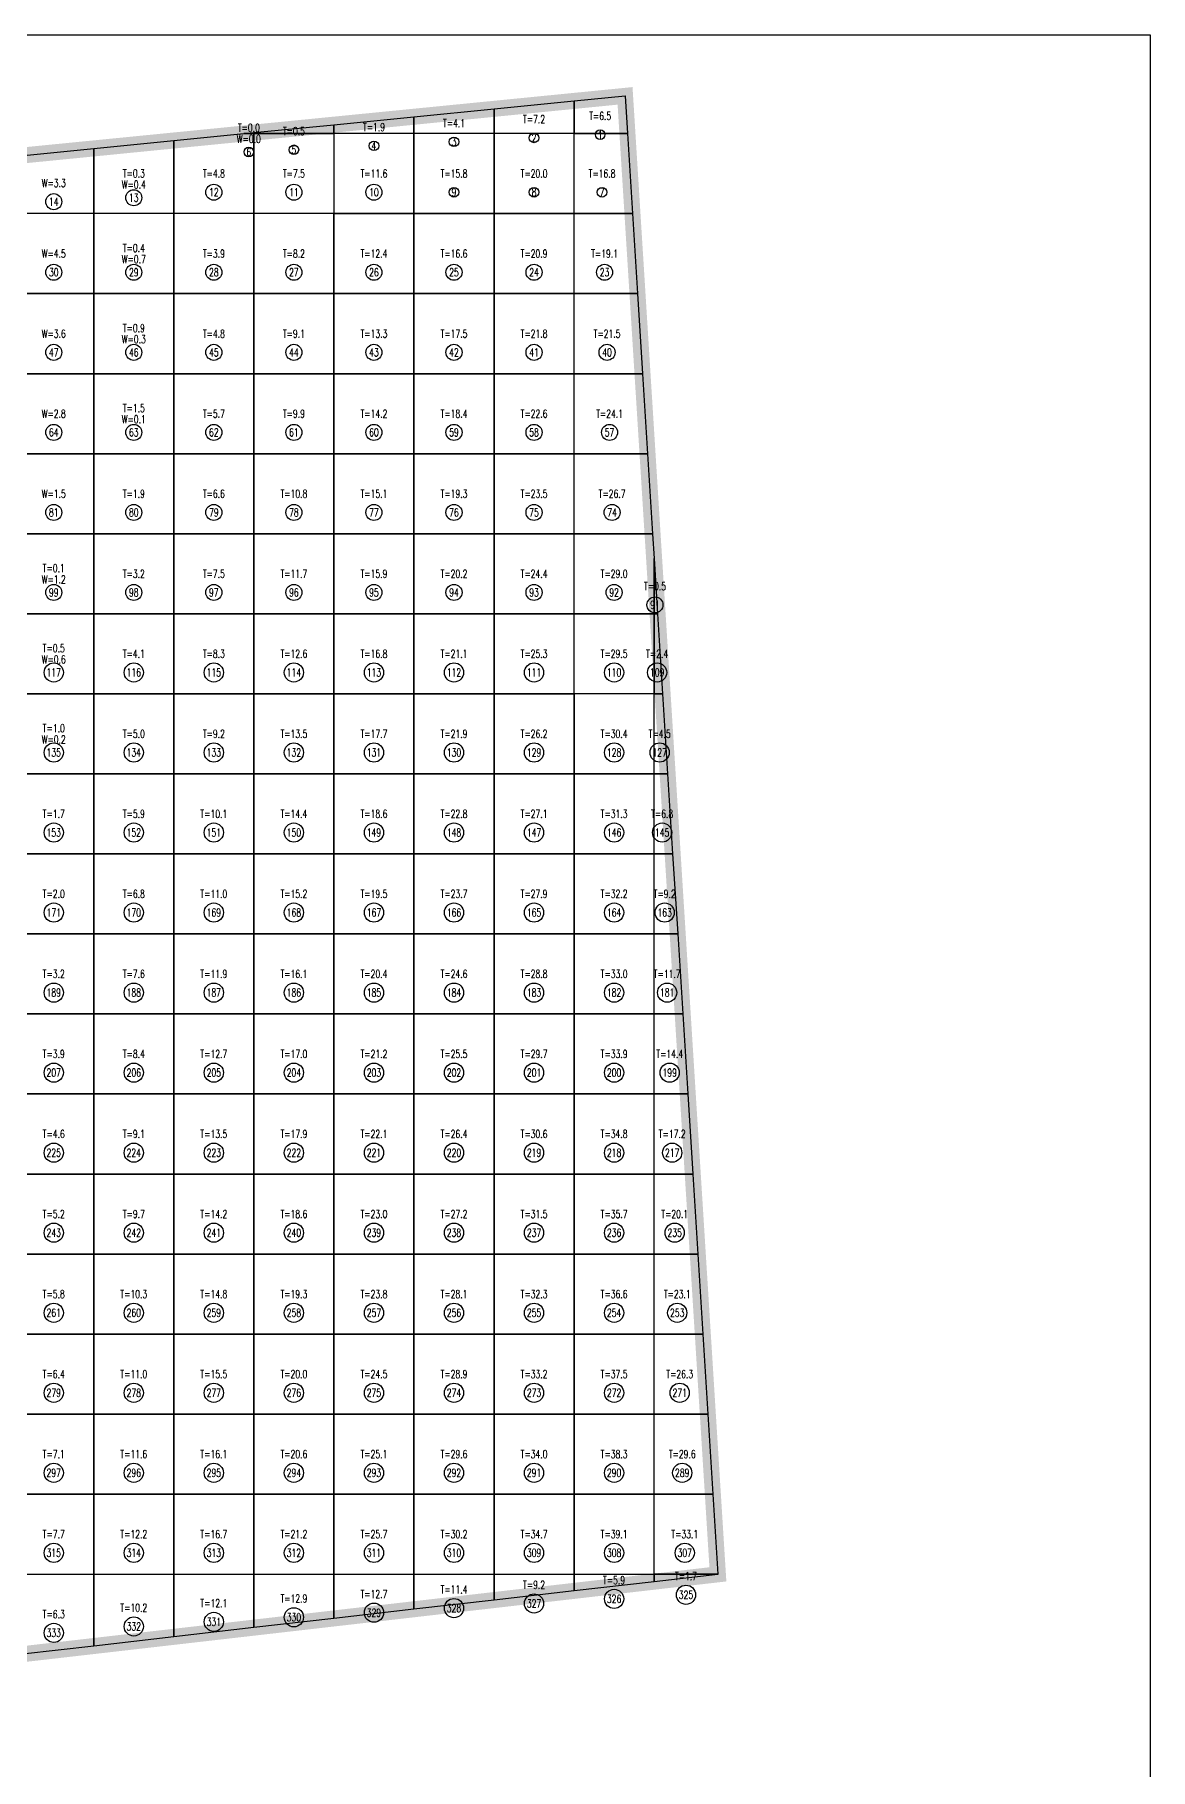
# Model space of a CAD drawing. Extents: x 4283 to 40403, y 1134 to 1764.
# Drawn here: x 14090.1 to 14153.5, y 1575.6 to 1674.1 of the extents above; entities that cross this region are included whole.
import ezdxf
from ezdxf.enums import TextEntityAlignment as Align

# ---------------------------------------------------------------- set-up
doc = ezdxf.new("R2010")
doc.units = 0
for name, color, linetype in [('tdz_15-2方格网', 2, 'Continuous'), ('tdz_15-2方格网计算', 7, 'Continuous'), ('tdz_土方计算图', 7, 'Continuous'), ('tdz_格田', 6, 'Continuous')]:
    doc.layers.add(name, color=color, linetype=linetype)
doc.styles.add('GLandNum', font='txt_____.ttf', dxfattribs={"width": 0.7, "height": 0.5})

msp = doc.modelspace()

# ---------------------------------------------------------------- linework, layer by layer
at = {"layer": 'tdz_15-2方格网', "linetype": 'Continuous'}
for points in [[(14116.195, 1669.882, 3083.451), (14116.195, 1668.476, 3083.447), (14111.65, 1668.476, 3083.471), (14111.65, 1669.432, 3083.47)], [(14120.741, 1670.331, 3083.433), (14120.741, 1668.476, 3083.42), (14116.195, 1668.476, 3083.447), (14116.195, 1669.882, 3083.451)], [(14123.771, 1668.476, 3083.403), (14120.741, 1668.476, 3083.42), (14120.741, 1670.331, 3083.433), (14123.636, 1670.618, 3083.42)], [(14107.104, 1668.982, 3083.488), (14107.104, 1668.476, 3083.489), (14102.559, 1668.476, 3083.507), (14102.559, 1668.533, 3083.507)], [(14111.65, 1669.432, 3083.47), (14111.65, 1668.476, 3083.471), (14107.104, 1668.476, 3083.489), (14107.104, 1668.982, 3083.488)], [(14098.013, 1668.083, 3083.526), (14098.013, 1663.931, 3083.517), (14093.468, 1663.931, 3083.545), (14093.468, 1667.633, 3083.545)], [(14101.988, 1668.476, 3083.51), (14102.559, 1668.476, 3083.507), (14102.559, 1663.931, 3083.491), (14098.013, 1663.931, 3083.517), (14098.013, 1668.083, 3083.526)], [(14102.559, 1668.533, 3083.507), (14102.559, 1668.476, 3083.507), (14101.988, 1668.476, 3083.51)], [(14102.559, 1663.931, 3083.491), (14102.559, 1668.476, 3083.507), (14107.104, 1668.476, 3083.489), (14107.104, 1663.931, 3083.464)], [(14107.104, 1668.476, 3083.489), (14107.104, 1663.931, 3083.464), (14111.65, 1663.931, 3083.437), (14111.65, 1668.476, 3083.471)], [(14111.65, 1668.476, 3083.471), (14111.65, 1663.931, 3083.437), (14116.195, 1663.931, 3083.41), (14116.195, 1668.476, 3083.447)], [(14116.195, 1668.476, 3083.447), (14116.195, 1663.931, 3083.41), (14120.741, 1663.931, 3083.384), (14120.741, 1668.476, 3083.42)], [(14120.741, 1668.476, 3083.42), (14123.771, 1668.476, 3083.403), (14124.056, 1663.931, 3083.365), (14120.741, 1663.931, 3083.384)], [(14093.468, 1667.633, 3083.545), (14093.468, 1663.931, 3083.545), (14088.922, 1663.931, 3083.566), (14088.922, 1667.183, 3083.564)], [(14088.922, 1663.931, 3083.566), (14088.922, 1659.385, 3083.535), (14093.468, 1659.385, 3083.507), (14093.468, 1663.931, 3083.545)], [(14093.468, 1663.931, 3083.545), (14093.468, 1659.385, 3083.507), (14098.013, 1659.385, 3083.481), (14098.013, 1663.931, 3083.517)], [(14098.013, 1663.931, 3083.517), (14098.013, 1659.385, 3083.481), (14102.559, 1659.385, 3083.454), (14102.559, 1663.931, 3083.491)], [(14102.559, 1663.931, 3083.491), (14102.559, 1659.385, 3083.454), (14107.104, 1659.385, 3083.427), (14107.104, 1663.931, 3083.464)], [(14107.104, 1663.931, 3083.464), (14107.104, 1659.385, 3083.427), (14111.65, 1659.385, 3083.4), (14111.65, 1663.931, 3083.437)], [(14111.65, 1663.931, 3083.437), (14111.65, 1659.385, 3083.4), (14116.195, 1659.385, 3083.374), (14116.195, 1663.931, 3083.41)], [(14116.195, 1663.931, 3083.41), (14116.195, 1659.385, 3083.374), (14120.741, 1659.385, 3083.347), (14120.741, 1663.931, 3083.384)], [(14120.741, 1663.931, 3083.384), (14124.056, 1663.931, 3083.365), (14124.341, 1659.385, 3083.327), (14120.741, 1659.385, 3083.347)], [(14088.922, 1659.385, 3083.535), (14088.922, 1654.84, 3083.498), (14093.468, 1654.84, 3083.471), (14093.468, 1659.385, 3083.507)], [(14093.468, 1659.385, 3083.507), (14093.468, 1654.84, 3083.471), (14098.013, 1654.84, 3083.445), (14098.013, 1659.385, 3083.481)], [(14098.013, 1659.385, 3083.481), (14098.013, 1654.84, 3083.445), (14102.559, 1654.84, 3083.417), (14102.559, 1659.385, 3083.454)], [(14102.559, 1659.385, 3083.454), (14102.559, 1654.84, 3083.417), (14107.104, 1654.84, 3083.391), (14107.104, 1659.385, 3083.427)], [(14107.104, 1659.385, 3083.427), (14107.104, 1654.84, 3083.391), (14111.65, 1654.84, 3083.364), (14111.65, 1659.385, 3083.4)], [(14111.65, 1659.385, 3083.4), (14111.65, 1654.84, 3083.364), (14116.195, 1654.84, 3083.337), (14116.195, 1659.385, 3083.374)], [(14116.195, 1659.385, 3083.374), (14116.195, 1654.84, 3083.337), (14120.741, 1654.84, 3083.31), (14120.741, 1659.385, 3083.347)], [(14120.741, 1659.385, 3083.347), (14124.341, 1659.385, 3083.327), (14124.627, 1654.84, 3083.29), (14120.741, 1654.84, 3083.31)], [(14088.922, 1654.84, 3083.498), (14088.922, 1650.294, 3083.461), (14093.468, 1650.294, 3083.435), (14093.468, 1654.84, 3083.471)], [(14093.468, 1654.84, 3083.471), (14093.468, 1650.294, 3083.435), (14098.013, 1650.294, 3083.407), (14098.013, 1654.84, 3083.445)], [(14098.013, 1654.84, 3083.445), (14098.013, 1650.294, 3083.407), (14102.559, 1650.294, 3083.381), (14102.559, 1654.84, 3083.417)], [(14102.559, 1654.84, 3083.417), (14102.559, 1650.294, 3083.381), (14107.104, 1650.294, 3083.354), (14107.104, 1654.84, 3083.391)], [(14107.104, 1654.84, 3083.391), (14107.104, 1650.294, 3083.354), (14111.65, 1650.294, 3083.327), (14111.65, 1654.84, 3083.364)], [(14111.65, 1654.84, 3083.364), (14111.65, 1650.294, 3083.327), (14116.195, 1650.294, 3083.3), (14116.195, 1654.84, 3083.337)], [(14116.195, 1654.84, 3083.337), (14116.195, 1650.294, 3083.3), (14120.741, 1650.294, 3083.274), (14120.741, 1654.84, 3083.31)], [(14120.741, 1654.84, 3083.31), (14124.627, 1654.84, 3083.29), (14124.912, 1650.294, 3083.253), (14120.741, 1650.294, 3083.274)], [(14088.922, 1650.294, 3083.461), (14088.922, 1645.749, 3083.425), (14093.468, 1645.749, 3083.397), (14093.468, 1650.294, 3083.435)], [(14093.468, 1650.294, 3083.435), (14093.468, 1645.749, 3083.397), (14098.013, 1645.749, 3083.371), (14098.013, 1650.294, 3083.407)], [(14098.013, 1650.294, 3083.407), (14098.013, 1645.749, 3083.371), (14102.559, 1645.749, 3083.344), (14102.559, 1650.294, 3083.381)], [(14102.559, 1650.294, 3083.381), (14102.559, 1645.749, 3083.344), (14107.104, 1645.749, 3083.317), (14107.104, 1650.294, 3083.354)], [(14107.104, 1650.294, 3083.354), (14107.104, 1645.749, 3083.317), (14111.65, 1645.749, 3083.29), (14111.65, 1650.294, 3083.327)], [(14111.65, 1650.294, 3083.327), (14111.65, 1645.749, 3083.29), (14116.195, 1645.749, 3083.264), (14116.195, 1650.294, 3083.3)], [(14116.195, 1650.294, 3083.3), (14116.195, 1645.749, 3083.264), (14120.741, 1645.749, 3083.236), (14120.741, 1650.294, 3083.274)], [(14120.741, 1650.294, 3083.274), (14124.912, 1650.294, 3083.253), (14125.197, 1645.749, 3083.215), (14120.741, 1645.749, 3083.236)], [(14088.922, 1645.749, 3083.425), (14088.922, 1641.203, 3083.387), (14093.468, 1641.203, 3083.361), (14093.468, 1645.749, 3083.397)], [(14093.468, 1645.749, 3083.397), (14093.468, 1641.203, 3083.361), (14098.013, 1641.203, 3083.335), (14098.013, 1645.749, 3083.371)], [(14098.013, 1645.749, 3083.371), (14098.013, 1641.203, 3083.335), (14102.559, 1641.203, 3083.307), (14102.559, 1645.749, 3083.344)], [(14102.559, 1645.749, 3083.344), (14102.559, 1641.203, 3083.307), (14107.104, 1641.203, 3083.281), (14107.104, 1645.749, 3083.317)], [(14107.104, 1645.749, 3083.317), (14107.104, 1641.203, 3083.281), (14111.65, 1641.203, 3083.254), (14111.65, 1645.749, 3083.29)], [(14111.65, 1645.749, 3083.29), (14111.65, 1641.203, 3083.254), (14116.195, 1641.203, 3083.227), (14116.195, 1645.749, 3083.264)], [(14116.195, 1645.749, 3083.264), (14116.195, 1641.203, 3083.227), (14120.741, 1641.203, 3083.2), (14120.741, 1645.749, 3083.236)], [(14125.286, 1644.335, 3083.204), (14125.286, 1641.203, 3083.177), (14120.741, 1641.203, 3083.2), (14120.741, 1645.749, 3083.236), (14125.197, 1645.749, 3083.215)], [(14125.483, 1641.203, 3083.177), (14125.286, 1641.203, 3083.177), (14125.286, 1644.335, 3083.204)], [(14088.922, 1641.203, 3083.387), (14088.922, 1636.658, 3083.351), (14093.468, 1636.658, 3083.325), (14093.468, 1641.203, 3083.361)], [(14093.468, 1641.203, 3083.361), (14093.468, 1636.658, 3083.325), (14098.013, 1636.658, 3083.297), (14098.013, 1641.203, 3083.335)], [(14098.013, 1641.203, 3083.335), (14098.013, 1636.658, 3083.297), (14102.559, 1636.658, 3083.271), (14102.559, 1641.203, 3083.307)], [(14102.559, 1641.203, 3083.307), (14102.559, 1636.658, 3083.271), (14107.104, 1636.658, 3083.244), (14107.104, 1641.203, 3083.281)], [(14107.104, 1641.203, 3083.281), (14107.104, 1636.658, 3083.244), (14111.65, 1636.658, 3083.217), (14111.65, 1641.203, 3083.254)], [(14111.65, 1641.203, 3083.254), (14111.65, 1636.658, 3083.217), (14116.195, 1636.658, 3083.19), (14116.195, 1641.203, 3083.227)], [(14116.195, 1641.203, 3083.227), (14116.195, 1636.658, 3083.19), (14120.741, 1636.658, 3083.164), (14120.741, 1641.203, 3083.2)], [(14120.741, 1636.658, 3083.164), (14120.741, 1641.203, 3083.2), (14125.286, 1641.203, 3083.177), (14125.286, 1636.658, 3083.14)], [(14125.286, 1641.203, 3083.177), (14125.483, 1641.203, 3083.177), (14125.768, 1636.658, 3083.14), (14125.286, 1636.658, 3083.14)], [(14088.922, 1636.658, 3083.351), (14088.922, 1632.112, 3083.315), (14093.468, 1632.112, 3083.287), (14093.468, 1636.658, 3083.325)], [(14093.468, 1636.658, 3083.325), (14093.468, 1632.112, 3083.287), (14098.013, 1632.112, 3083.261), (14098.013, 1636.658, 3083.297)], [(14098.013, 1636.658, 3083.297), (14098.013, 1632.112, 3083.261), (14102.559, 1632.112, 3083.234), (14102.559, 1636.658, 3083.271)], [(14102.559, 1636.658, 3083.271), (14102.559, 1632.112, 3083.234), (14107.104, 1632.112, 3083.207), (14107.104, 1636.658, 3083.244)], [(14107.104, 1636.658, 3083.244), (14107.104, 1632.112, 3083.207), (14111.65, 1632.112, 3083.18), (14111.65, 1636.658, 3083.217)], [(14111.65, 1636.658, 3083.217), (14111.65, 1632.112, 3083.18), (14116.195, 1632.112, 3083.154), (14116.195, 1636.658, 3083.19)], [(14116.195, 1636.658, 3083.19), (14116.195, 1632.112, 3083.154), (14120.741, 1632.112, 3083.126), (14120.741, 1636.658, 3083.164)], [(14120.741, 1636.658, 3083.164), (14120.741, 1632.112, 3083.126), (14125.286, 1632.112, 3083.103), (14125.286, 1636.658, 3083.14)], [(14125.286, 1636.658, 3083.14), (14125.768, 1636.658, 3083.14), (14126.053, 1632.112, 3083.103), (14125.286, 1632.112, 3083.103)], [(14088.922, 1632.112, 3083.315), (14088.922, 1627.567, 3083.279), (14093.468, 1627.567, 3083.251), (14093.468, 1632.112, 3083.287)], [(14093.468, 1632.112, 3083.287), (14093.468, 1627.567, 3083.251), (14098.013, 1627.567, 3083.224), (14098.013, 1632.112, 3083.261)], [(14098.013, 1632.112, 3083.261), (14098.013, 1627.567, 3083.224), (14102.559, 1627.567, 3083.197), (14102.559, 1632.112, 3083.234)], [(14102.559, 1632.112, 3083.234), (14102.559, 1627.567, 3083.197), (14107.104, 1627.567, 3083.17), (14107.104, 1632.112, 3083.207)], [(14107.104, 1632.112, 3083.207), (14107.104, 1627.567, 3083.17), (14111.65, 1627.567, 3083.144), (14111.65, 1632.112, 3083.18)], [(14111.65, 1632.112, 3083.18), (14111.65, 1627.567, 3083.144), (14116.195, 1627.567, 3083.117), (14116.195, 1632.112, 3083.154)], [(14116.195, 1632.112, 3083.154), (14116.195, 1627.567, 3083.117), (14120.741, 1627.567, 3083.09), (14120.741, 1632.112, 3083.126)], [(14120.741, 1632.112, 3083.126), (14120.741, 1627.567, 3083.09), (14125.286, 1627.567, 3083.065), (14125.286, 1632.112, 3083.103)], [(14125.286, 1632.112, 3083.103), (14126.053, 1632.112, 3083.103), (14126.338, 1627.567, 3083.065), (14125.286, 1627.567, 3083.065)], [(14088.922, 1627.567, 3083.279), (14088.922, 1623.022, 3083.247), (14093.468, 1623.022, 3083.215), (14093.468, 1627.567, 3083.251)], [(14093.468, 1627.567, 3083.251), (14093.468, 1623.022, 3083.215), (14098.013, 1623.022, 3083.187), (14098.013, 1627.567, 3083.224)], [(14098.013, 1627.567, 3083.224), (14098.013, 1623.022, 3083.187), (14102.559, 1623.022, 3083.161), (14102.559, 1627.567, 3083.197)], [(14102.559, 1627.567, 3083.197), (14102.559, 1623.022, 3083.161), (14107.104, 1623.022, 3083.134), (14107.104, 1627.567, 3083.17)], [(14107.104, 1627.567, 3083.17), (14107.104, 1623.022, 3083.134), (14111.65, 1623.022, 3083.107), (14111.65, 1627.567, 3083.144)], [(14111.65, 1627.567, 3083.144), (14111.65, 1623.022, 3083.107), (14116.195, 1623.022, 3083.08), (14116.195, 1627.567, 3083.117)], [(14116.195, 1627.567, 3083.117), (14116.195, 1623.022, 3083.08), (14120.741, 1623.022, 3083.054), (14120.741, 1627.567, 3083.09)], [(14120.741, 1627.567, 3083.09), (14120.741, 1623.022, 3083.054), (14125.286, 1623.022, 3083.028), (14125.286, 1627.567, 3083.065)], [(14125.286, 1627.567, 3083.065), (14126.338, 1627.567, 3083.065), (14126.624, 1623.022, 3083.027), (14125.286, 1623.022, 3083.028)], [(14088.922, 1623.022, 3083.247), (14088.922, 1618.476, 3083.217), (14093.468, 1618.476, 3083.184), (14093.468, 1623.022, 3083.215)], [(14093.468, 1623.022, 3083.215), (14093.468, 1618.476, 3083.184), (14098.013, 1618.476, 3083.151), (14098.013, 1623.022, 3083.187)], [(14098.013, 1623.022, 3083.187), (14098.013, 1618.476, 3083.151), (14102.559, 1618.476, 3083.124), (14102.559, 1623.022, 3083.161)], [(14102.559, 1623.022, 3083.161), (14102.559, 1618.476, 3083.124), (14107.104, 1618.476, 3083.097), (14107.104, 1623.022, 3083.134)], [(14107.104, 1623.022, 3083.134), (14107.104, 1618.476, 3083.097), (14111.65, 1618.476, 3083.07), (14111.65, 1623.022, 3083.107)], [(14111.65, 1623.022, 3083.107), (14111.65, 1618.476, 3083.07), (14116.195, 1618.476, 3083.044), (14116.195, 1623.022, 3083.08)], [(14116.195, 1623.022, 3083.08), (14116.195, 1618.476, 3083.044), (14120.741, 1618.476, 3083.016), (14120.741, 1623.022, 3083.054)], [(14120.741, 1623.022, 3083.054), (14120.741, 1618.476, 3083.016), (14125.286, 1618.476, 3082.991), (14125.286, 1623.022, 3083.028)], [(14125.286, 1623.022, 3083.028), (14126.624, 1623.022, 3083.027), (14126.909, 1618.476, 3082.99), (14125.286, 1618.476, 3082.991)], [(14088.922, 1618.476, 3083.217), (14088.922, 1613.931, 3083.189), (14093.468, 1613.931, 3083.154), (14093.468, 1618.476, 3083.184)], [(14093.468, 1618.476, 3083.184), (14093.468, 1613.931, 3083.154), (14098.013, 1613.931, 3083.119), (14098.013, 1618.476, 3083.151)], [(14098.013, 1618.476, 3083.151), (14098.013, 1613.931, 3083.119), (14102.559, 1613.931, 3083.087), (14102.559, 1618.476, 3083.124)], [(14102.559, 1618.476, 3083.124), (14102.559, 1613.931, 3083.087), (14107.104, 1613.931, 3083.06), (14107.104, 1618.476, 3083.097)], [(14107.104, 1618.476, 3083.097), (14107.104, 1613.931, 3083.06), (14111.65, 1613.931, 3083.034), (14111.65, 1618.476, 3083.07)], [(14111.65, 1618.476, 3083.07), (14111.65, 1613.931, 3083.034), (14116.195, 1613.931, 3083.006), (14116.195, 1618.476, 3083.044)], [(14116.195, 1618.476, 3083.044), (14116.195, 1613.931, 3083.006), (14120.741, 1613.931, 3082.98), (14120.741, 1618.476, 3083.016)], [(14120.741, 1618.476, 3083.016), (14120.741, 1613.931, 3082.98), (14125.286, 1613.931, 3082.954), (14125.286, 1618.476, 3082.991)], [(14125.286, 1618.476, 3082.991), (14126.909, 1618.476, 3082.99), (14127.194, 1613.931, 3082.953), (14125.286, 1613.931, 3082.954)], [(14088.922, 1613.931, 3083.189), (14088.922, 1609.385, 3083.162), (14093.468, 1609.385, 3083.125), (14093.468, 1613.931, 3083.154)], [(14093.468, 1613.931, 3083.154), (14093.468, 1609.385, 3083.125), (14098.013, 1609.385, 3083.09), (14098.013, 1613.931, 3083.119)], [(14098.013, 1613.931, 3083.119), (14098.013, 1609.385, 3083.09), (14102.559, 1609.385, 3083.055), (14102.559, 1613.931, 3083.087)], [(14102.559, 1613.931, 3083.087), (14102.559, 1609.385, 3083.055), (14107.104, 1609.385, 3083.024), (14107.104, 1613.931, 3083.06)], [(14107.104, 1613.931, 3083.06), (14107.104, 1609.385, 3083.024), (14111.65, 1609.385, 3082.997), (14111.65, 1613.931, 3083.034)], [(14111.65, 1613.931, 3083.034), (14111.65, 1609.385, 3082.997), (14116.195, 1609.385, 3082.97), (14116.195, 1613.931, 3083.006)], [(14116.195, 1613.931, 3083.006), (14116.195, 1609.385, 3082.97), (14120.741, 1609.385, 3082.944), (14120.741, 1613.931, 3082.98)], [(14120.741, 1613.931, 3082.98), (14120.741, 1609.385, 3082.944), (14125.286, 1609.385, 3082.916), (14125.286, 1613.931, 3082.954)], [(14125.286, 1613.931, 3082.954), (14127.194, 1613.931, 3082.953), (14127.48, 1609.385, 3082.915), (14125.286, 1609.385, 3082.916)], [(14088.922, 1609.385, 3083.162), (14088.922, 1604.84, 3083.135), (14093.468, 1604.84, 3083.098), (14093.468, 1609.385, 3083.125)], [(14093.468, 1609.385, 3083.125), (14093.468, 1604.84, 3083.098), (14098.013, 1604.84, 3083.062), (14098.013, 1609.385, 3083.09)], [(14098.013, 1609.385, 3083.09), (14098.013, 1604.84, 3083.062), (14102.559, 1604.84, 3083.025), (14102.559, 1609.385, 3083.055)], [(14102.559, 1609.385, 3083.055), (14102.559, 1604.84, 3083.025), (14107.104, 1604.84, 3082.991), (14107.104, 1609.385, 3083.024)], [(14107.104, 1609.385, 3083.024), (14107.104, 1604.84, 3082.991), (14111.65, 1604.84, 3082.96), (14111.65, 1609.385, 3082.997)], [(14111.65, 1609.385, 3082.997), (14111.65, 1604.84, 3082.96), (14116.195, 1604.84, 3082.934), (14116.195, 1609.385, 3082.97)], [(14116.195, 1609.385, 3082.97), (14116.195, 1604.84, 3082.934), (14120.741, 1604.84, 3082.906), (14120.741, 1609.385, 3082.944)], [(14120.741, 1609.385, 3082.944), (14120.741, 1604.84, 3082.906), (14125.286, 1604.84, 3082.88), (14125.286, 1609.385, 3082.916)], [(14125.286, 1609.385, 3082.916), (14127.48, 1609.385, 3082.915), (14127.765, 1604.84, 3082.877), (14125.286, 1604.84, 3082.88)], [(14088.922, 1604.84, 3083.135), (14088.922, 1600.294, 3083.108), (14093.468, 1600.294, 3083.071), (14093.468, 1604.84, 3083.098)], [(14093.468, 1604.84, 3083.098), (14093.468, 1600.294, 3083.071), (14098.013, 1600.294, 3083.035), (14098.013, 1604.84, 3083.062)], [(14098.013, 1604.84, 3083.062), (14098.013, 1600.294, 3083.035), (14102.559, 1600.294, 3082.998), (14102.559, 1604.84, 3083.025)], [(14102.559, 1604.84, 3083.025), (14102.559, 1600.294, 3082.998), (14107.104, 1600.294, 3082.962), (14107.104, 1604.84, 3082.991)], [(14107.104, 1604.84, 3082.991), (14107.104, 1600.294, 3082.962), (14111.65, 1600.294, 3082.926), (14111.65, 1604.84, 3082.96)], [(14111.65, 1604.84, 3082.96), (14111.65, 1600.294, 3082.926), (14116.195, 1600.294, 3082.896), (14116.195, 1604.84, 3082.934)], [(14116.195, 1604.84, 3082.934), (14116.195, 1600.294, 3082.896), (14120.741, 1600.294, 3082.87), (14120.741, 1604.84, 3082.906)], [(14120.741, 1604.84, 3082.906), (14120.741, 1600.294, 3082.87), (14125.286, 1600.294, 3082.843), (14125.286, 1604.84, 3082.88)], [(14125.286, 1604.84, 3082.88), (14127.765, 1604.84, 3082.877), (14128.05, 1600.294, 3082.84), (14125.286, 1600.294, 3082.843)], [(14088.922, 1600.294, 3083.108), (14088.922, 1595.749, 3083.081), (14093.468, 1595.749, 3083.045), (14093.468, 1600.294, 3083.071)], [(14093.468, 1600.294, 3083.071), (14093.468, 1595.749, 3083.045), (14098.013, 1595.749, 3083.007), (14098.013, 1600.294, 3083.035)], [(14098.013, 1600.294, 3083.035), (14098.013, 1595.749, 3083.007), (14102.559, 1595.749, 3082.971), (14102.559, 1600.294, 3082.998)], [(14102.559, 1600.294, 3082.998), (14102.559, 1595.749, 3082.971), (14107.104, 1595.749, 3082.935), (14107.104, 1600.294, 3082.962)], [(14107.104, 1600.294, 3082.962), (14107.104, 1595.749, 3082.935), (14111.65, 1595.749, 3082.898), (14111.65, 1600.294, 3082.926)], [(14111.65, 1600.294, 3082.926), (14111.65, 1595.749, 3082.898), (14116.195, 1595.749, 3082.863), (14116.195, 1600.294, 3082.896)], [(14116.195, 1600.294, 3082.896), (14116.195, 1595.749, 3082.863), (14120.741, 1595.749, 3082.834), (14120.741, 1600.294, 3082.87)], [(14120.741, 1600.294, 3082.87), (14120.741, 1595.749, 3082.834), (14125.286, 1595.749, 3082.806), (14125.286, 1600.294, 3082.843)], [(14125.286, 1600.294, 3082.843), (14128.05, 1600.294, 3082.84), (14128.336, 1595.749, 3082.803), (14125.286, 1595.749, 3082.806)], [(14088.922, 1595.749, 3083.081), (14088.922, 1591.203, 3083.054), (14093.468, 1591.203, 3083.017), (14093.468, 1595.749, 3083.045)], [(14093.468, 1595.749, 3083.045), (14093.468, 1591.203, 3083.017), (14098.013, 1591.203, 3082.981), (14098.013, 1595.749, 3083.007)], [(14098.013, 1595.749, 3083.007), (14098.013, 1591.203, 3082.981), (14102.559, 1591.203, 3082.944), (14102.559, 1595.749, 3082.971)], [(14102.559, 1595.749, 3082.971), (14102.559, 1591.203, 3082.944), (14107.104, 1591.203, 3082.907), (14107.104, 1595.749, 3082.935)], [(14107.104, 1595.749, 3082.935), (14107.104, 1591.203, 3082.907), (14111.65, 1591.203, 3082.871), (14111.65, 1595.749, 3082.898)], [(14111.65, 1595.749, 3082.898), (14111.65, 1591.203, 3082.871), (14116.195, 1591.203, 3082.835), (14116.195, 1595.749, 3082.863)], [(14116.195, 1595.749, 3082.863), (14116.195, 1591.203, 3082.835), (14120.741, 1591.203, 3082.798), (14120.741, 1595.749, 3082.834)], [(14120.741, 1595.749, 3082.834), (14120.741, 1591.203, 3082.798), (14125.286, 1591.203, 3082.77), (14125.286, 1595.749, 3082.806)], [(14125.286, 1595.749, 3082.806), (14128.336, 1595.749, 3082.803), (14128.621, 1591.203, 3082.765), (14125.286, 1591.203, 3082.77)], [(14088.922, 1591.203, 3083.054), (14088.922, 1586.658, 3083.026), (14093.468, 1586.658, 3082.99), (14093.468, 1591.203, 3083.017)], [(14093.468, 1591.203, 3083.017), (14093.468, 1586.658, 3082.99), (14098.013, 1586.658, 3082.954), (14098.013, 1591.203, 3082.981)], [(14098.013, 1591.203, 3082.981), (14098.013, 1586.658, 3082.954), (14102.559, 1586.658, 3082.917), (14102.559, 1591.203, 3082.944)], [(14102.559, 1591.203, 3082.944), (14102.559, 1586.658, 3082.917), (14107.104, 1586.658, 3082.88), (14107.104, 1591.203, 3082.907)], [(14107.104, 1591.203, 3082.907), (14107.104, 1586.658, 3082.88), (14111.65, 1586.658, 3082.844), (14111.65, 1591.203, 3082.871)], [(14111.65, 1591.203, 3082.871), (14111.65, 1586.658, 3082.844), (14116.195, 1586.658, 3082.807), (14116.195, 1591.203, 3082.835)], [(14116.195, 1591.203, 3082.835), (14116.195, 1586.658, 3082.807), (14120.741, 1586.658, 3082.771), (14120.741, 1591.203, 3082.798)], [(14120.741, 1591.203, 3082.798), (14120.741, 1586.658, 3082.771), (14125.286, 1586.658, 3082.735), (14125.286, 1591.203, 3082.77)], [(14125.286, 1591.203, 3082.77), (14128.621, 1591.203, 3082.765), (14128.906, 1586.658, 3082.727), (14125.286, 1586.658, 3082.735)], [(14089.42, 1582.112, 3082.995), (14088.922, 1582.112, 3082.999), (14088.922, 1586.658, 3083.026), (14093.468, 1586.658, 3082.99), (14093.468, 1582.577, 3082.966)], [(14093.468, 1582.577, 3082.966), (14093.468, 1586.658, 3082.99), (14098.013, 1586.658, 3082.954), (14098.013, 1583.1, 3082.933)], [(14098.013, 1583.1, 3082.933), (14098.013, 1586.658, 3082.954), (14102.559, 1586.658, 3082.917), (14102.559, 1583.622, 3082.9)], [(14102.559, 1583.622, 3082.9), (14102.559, 1586.658, 3082.917), (14107.104, 1586.658, 3082.88), (14107.104, 1584.144, 3082.866)], [(14107.104, 1584.144, 3082.866), (14107.104, 1586.658, 3082.88), (14111.65, 1586.658, 3082.844), (14111.65, 1584.666, 3082.834)], [(14111.65, 1584.666, 3082.834), (14111.65, 1586.658, 3082.844), (14116.195, 1586.658, 3082.807), (14116.195, 1585.188, 3082.8)], [(14116.195, 1585.188, 3082.8), (14116.195, 1586.658, 3082.807), (14120.741, 1586.658, 3082.771), (14120.741, 1585.71, 3082.766)], [(14120.741, 1585.71, 3082.766), (14120.741, 1586.658, 3082.771), (14125.286, 1586.658, 3082.735), (14125.286, 1586.232, 3082.734)], [(14125.286, 1586.658, 3082.735), (14128.906, 1586.658, 3082.727), (14128.907, 1586.648, 3082.727), (14125.286, 1586.232, 3082.734)]]:
    msp.add_polyline3d(points, close=True, dxfattribs=at)
at = {"layer": 'tdz_15-2方格网计算', "color": 7, "linetype": 'Continuous'}
for centre, radius in [((14109.377, 1667.781), 0.273), ((14113.922, 1668.006), 0.273), ((14118.468, 1668.231), 0.273), ((14122.222, 1668.415), 0.273), ((14102.273, 1667.43), 0.273), ((14104.831, 1667.556), 0.273), ((14091.195, 1664.609), 0.455), ((14095.741, 1664.834), 0.455), ((14100.286, 1665.143), 0.455), ((14104.831, 1665.143), 0.455), ((14109.377, 1665.143), 0.455), ((14113.922, 1665.143), 0.273), ((14118.468, 1665.143), 0.273), ((14122.327, 1665.143), 0.273), ((14091.195, 1660.597), 0.455), ((14095.741, 1660.597), 0.455), ((14100.286, 1660.597), 0.455), ((14104.831, 1660.597), 0.455), ((14109.377, 1660.597), 0.455), ((14113.922, 1660.597), 0.455), ((14118.468, 1660.597), 0.455), ((14122.47, 1660.597), 0.455), ((14091.195, 1656.052), 0.455), ((14095.741, 1656.052), 0.455), ((14100.286, 1656.052), 0.455), ((14104.831, 1656.052), 0.455), ((14109.377, 1656.052), 0.455), ((14113.922, 1656.052), 0.455), ((14118.468, 1656.052), 0.455), ((14122.612, 1656.052), 0.455), ((14091.195, 1651.506), 0.455), ((14095.741, 1651.506), 0.455), ((14100.286, 1651.506), 0.455), ((14104.831, 1651.506), 0.455), ((14109.377, 1651.506), 0.455), ((14113.922, 1651.506), 0.455), ((14118.468, 1651.506), 0.455), ((14122.755, 1651.506), 0.455), ((14091.195, 1646.961), 0.455), ((14095.741, 1646.961), 0.455), ((14100.286, 1646.961), 0.455), ((14104.831, 1646.961), 0.455), ((14109.377, 1646.961), 0.455), ((14113.922, 1646.961), 0.455), ((14118.468, 1646.961), 0.455), ((14122.898, 1646.961), 0.455), ((14091.195, 1642.415), 0.455), ((14095.741, 1642.415), 0.455), ((14100.286, 1642.415), 0.455), ((14104.831, 1642.415), 0.455), ((14109.377, 1642.415), 0.455), ((14113.922, 1642.415), 0.455), ((14118.468, 1642.415), 0.455), ((14123.013, 1642.415), 0.455), ((14125.335, 1641.709), 0.455), ((14091.195, 1637.87), 0.545), ((14095.741, 1637.87), 0.545), ((14100.286, 1637.87), 0.545), ((14104.831, 1637.87), 0.545), ((14109.377, 1637.87), 0.545), ((14113.922, 1637.87), 0.545), ((14118.468, 1637.87), 0.545), ((14123.013, 1637.87), 0.545), ((14125.456, 1637.87), 0.545), ((14091.195, 1633.325), 0.545), ((14095.741, 1633.325), 0.545), ((14100.286, 1633.325), 0.545), ((14104.831, 1633.325), 0.545), ((14109.377, 1633.325), 0.545), ((14113.922, 1633.325), 0.545), ((14118.468, 1633.325), 0.545), ((14123.013, 1633.325), 0.545), ((14125.598, 1633.325), 0.545), ((14091.195, 1628.779), 0.545), ((14095.741, 1628.779), 0.545), ((14100.286, 1628.779), 0.545), ((14104.831, 1628.779), 0.545), ((14109.377, 1628.779), 0.545), ((14113.922, 1628.779), 0.545), ((14118.468, 1628.779), 0.545), ((14123.013, 1628.779), 0.545), ((14125.741, 1628.779), 0.545), ((14091.195, 1624.234), 0.545), ((14095.741, 1624.234), 0.545), ((14100.286, 1624.234), 0.545), ((14104.831, 1624.234), 0.545), ((14109.377, 1624.234), 0.545), ((14113.922, 1624.234), 0.545), ((14118.468, 1624.234), 0.545), ((14123.013, 1624.234), 0.545), ((14125.884, 1624.234), 0.545), ((14091.195, 1619.688), 0.545), ((14095.741, 1619.688), 0.545), ((14100.286, 1619.688), 0.545), ((14104.831, 1619.688), 0.545), ((14109.377, 1619.688), 0.545), ((14113.922, 1619.688), 0.545), ((14118.468, 1619.688), 0.545), ((14123.013, 1619.688), 0.545), ((14126.026, 1619.688), 0.545), ((14091.195, 1615.143), 0.545), ((14095.741, 1615.143), 0.545), ((14100.286, 1615.143), 0.545), ((14104.831, 1615.143), 0.545), ((14109.377, 1615.143), 0.545), ((14113.922, 1615.143), 0.545), ((14118.468, 1615.143), 0.545), ((14123.013, 1615.143), 0.545), ((14126.169, 1615.143), 0.545), ((14091.195, 1610.597), 0.545), ((14095.741, 1610.597), 0.545), ((14100.286, 1610.597), 0.545), ((14104.831, 1610.597), 0.545), ((14109.377, 1610.597), 0.545), ((14113.922, 1610.597), 0.545), ((14118.468, 1610.597), 0.545), ((14123.013, 1610.597), 0.545), ((14126.312, 1610.597), 0.545), ((14091.195, 1606.052), 0.545), ((14095.741, 1606.052), 0.545), ((14100.286, 1606.052), 0.545), ((14104.831, 1606.052), 0.545), ((14109.377, 1606.052), 0.545), ((14113.922, 1606.052), 0.545), ((14118.468, 1606.052), 0.545), ((14123.013, 1606.052), 0.545), ((14126.454, 1606.052), 0.545), ((14091.195, 1601.506), 0.545), ((14095.741, 1601.506), 0.545), ((14100.286, 1601.506), 0.545), ((14104.831, 1601.506), 0.545), ((14109.377, 1601.506), 0.545), ((14113.922, 1601.506), 0.545), ((14118.468, 1601.506), 0.545), ((14123.013, 1601.506), 0.545), ((14126.597, 1601.506), 0.545), ((14091.195, 1596.961), 0.545), ((14095.741, 1596.961), 0.545), ((14100.286, 1596.961), 0.545), ((14104.831, 1596.961), 0.545), ((14109.377, 1596.961), 0.545), ((14113.922, 1596.961), 0.545), ((14118.468, 1596.961), 0.545), ((14123.013, 1596.961), 0.545), ((14126.739, 1596.961), 0.545), ((14091.195, 1592.415), 0.545), ((14095.741, 1592.415), 0.545), ((14100.286, 1592.415), 0.545), ((14104.831, 1592.415), 0.545), ((14109.377, 1592.415), 0.545), ((14113.922, 1592.415), 0.545), ((14118.468, 1592.415), 0.545), ((14123.013, 1592.415), 0.545), ((14126.882, 1592.415), 0.545), ((14091.195, 1587.87), 0.545), ((14095.741, 1587.87), 0.545), ((14100.286, 1587.87), 0.545), ((14104.831, 1587.87), 0.545), ((14109.377, 1587.87), 0.545), ((14113.922, 1587.87), 0.545), ((14118.468, 1587.87), 0.545), ((14123.013, 1587.87), 0.545), ((14127.025, 1587.87), 0.545), ((14113.922, 1584.732), 0.545), ((14118.468, 1584.993), 0.545), ((14123.013, 1585.254), 0.545), ((14127.096, 1585.488), 0.545), ((14095.741, 1583.688), 0.545), ((14100.286, 1583.949), 0.545), ((14104.831, 1584.21), 0.545), ((14109.377, 1584.471), 0.545), ((14091.195, 1583.325), 0.545)]:
    msp.add_circle(centre, radius, dxfattribs=at)
at = {"layer": 'tdz_土方计算图', "linetype": 'Continuous'}
for points in [[(14023.46, 1674.092), (14153.46, 1674.092)], [(14153.46, 1674.092), (14153.46, 1514.092)]]:
    msp.add_lwpolyline(points, dxfattribs=at)
at = {"layer": 'tdz_格田', "linetype": 'Continuous', "lineweight": 60, "const_width": 0.909}
msp.add_lwpolyline([(14048.013, 1663.136), (14123.636, 1670.618), (14128.907, 1586.648), (14049.848, 1577.567), (14048.013, 1663.136)], close=True, dxfattribs=at)

# ---------------------------------------------------------------- texts
at = {"layer": 'tdz_15-2方格网计算', "color": 2, "linetype": 'Continuous', "style": 'GLandNum', "width": 0.7}
for s, p in [('T=0.0', (14102.273, 1668.808)), ('T=1.9', (14109.377, 1668.842)), ('T=4.1', (14113.922, 1669.066)), ('T=7.2', (14118.468, 1669.291)), ('T=6.5', (14122.222, 1669.475)), ('T=0.5', (14104.831, 1668.617)), ('T=0.3', (14095.741, 1666.212)), ('T=4.8', (14100.286, 1666.203)), ('T=7.5', (14104.831, 1666.203)), ('T=11.6', (14109.377, 1666.203)), ('T=15.8', (14113.922, 1666.203)), ('T=20.0', (14118.468, 1666.203)), ('T=16.8', (14122.327, 1666.203)), ('T=0.4', (14095.741, 1661.976)), ('T=3.9', (14100.286, 1661.658)), ('T=8.2', (14104.831, 1661.658)), ('T=12.4', (14109.377, 1661.658)), ('T=16.6', (14113.922, 1661.658)), ('T=20.9', (14118.468, 1661.658)), ('T=19.1', (14122.47, 1661.658)), ('T=0.9', (14095.741, 1657.431)), ('T=4.8', (14100.286, 1657.112)), ('T=9.1', (14104.831, 1657.112)), ('T=13.3', (14109.377, 1657.112)), ('T=17.5', (14113.922, 1657.112)), ('T=21.8', (14118.468, 1657.112)), ('T=21.5', (14122.612, 1657.112)), ('T=1.5', (14095.741, 1652.885)), ('T=5.7', (14100.286, 1652.567)), ('T=9.9', (14104.831, 1652.567)), ('T=14.2', (14109.377, 1652.567)), ('T=18.4', (14113.922, 1652.567)), ('T=22.6', (14118.468, 1652.567)), ('T=24.1', (14122.755, 1652.567)), ('T=1.9', (14095.741, 1648.022)), ('T=6.6', (14100.286, 1648.022)), ('T=10.8', (14104.831, 1648.022)), ('T=15.1', (14109.377, 1648.022)), ('T=19.3', (14113.922, 1648.022)), ('T=23.5', (14118.468, 1648.022)), ('T=26.7', (14122.898, 1648.022)), ('T=0.1', (14091.195, 1643.794)), ('T=3.2', (14095.741, 1643.476)), ('T=7.5', (14100.286, 1643.476)), ('T=11.7', (14104.831, 1643.476)), ('T=15.9', (14109.377, 1643.476)), ('T=20.2', (14113.922, 1643.476)), ('T=24.4', (14118.468, 1643.476)), ('T=29.0', (14123.013, 1643.476)), ('T=0.5', (14125.335, 1642.769)), ('T=0.5', (14091.195, 1639.249)), ('T=4.1', (14095.741, 1638.931)), ('T=8.3', (14100.286, 1638.931)), ('T=12.6', (14104.831, 1638.931)), ('T=16.8', (14109.377, 1638.931)), ('T=21.1', (14113.922, 1638.931)), ('T=25.3', (14118.468, 1638.931)), ('T=29.5', (14123.013, 1638.931)), ('T=2.4', (14125.456, 1638.931)), ('T=1.0', (14091.195, 1634.703)), ('T=5.0', (14095.741, 1634.385)), ('T=9.2', (14100.286, 1634.385)), ('T=13.5', (14104.831, 1634.385)), ('T=17.7', (14109.377, 1634.385)), ('T=21.9', (14113.922, 1634.385)), ('T=26.2', (14118.468, 1634.385)), ('T=30.4', (14123.013, 1634.385)), ('T=4.5', (14125.598, 1634.385)), ('T=1.7', (14091.195, 1629.84)), ('T=5.9', (14095.741, 1629.84)), ('T=10.1', (14100.286, 1629.84)), ('T=14.4', (14104.831, 1629.84)), ('T=18.6', (14109.377, 1629.84)), ('T=22.8', (14113.922, 1629.84)), ('T=27.1', (14118.468, 1629.84)), ('T=31.3', (14123.013, 1629.84)), ('T=6.8', (14125.741, 1629.84)), ('T=2.0', (14091.195, 1625.294)), ('T=6.8', (14095.741, 1625.294)), ('T=11.0', (14100.286, 1625.294)), ('T=15.2', (14104.831, 1625.294)), ('T=19.5', (14109.377, 1625.294)), ('T=23.7', (14113.922, 1625.294)), ('T=27.9', (14118.468, 1625.294)), ('T=32.2', (14123.013, 1625.294)), ('T=9.2', (14125.884, 1625.294)), ('T=3.2', (14091.195, 1620.749)), ('T=7.6', (14095.741, 1620.749)), ('T=11.9', (14100.286, 1620.749)), ('T=16.1', (14104.831, 1620.749)), ('T=20.4', (14109.377, 1620.749)), ('T=24.6', (14113.922, 1620.749)), ('T=28.8', (14118.468, 1620.749)), ('T=33.0', (14123.013, 1620.749)), ('T=11.7', (14126.026, 1620.749)), ('T=3.9', (14091.195, 1616.203)), ('T=8.4', (14095.741, 1616.203)), ('T=12.7', (14100.286, 1616.203)), ('T=17.0', (14104.831, 1616.203)), ('T=21.2', (14109.377, 1616.203)), ('T=25.5', (14113.922, 1616.203)), ('T=29.7', (14118.468, 1616.203)), ('T=33.9', (14123.013, 1616.203)), ('T=14.4', (14126.169, 1616.203)), ('T=4.6', (14091.195, 1611.658)), ('T=9.1', (14095.741, 1611.658)), ('T=13.5', (14100.286, 1611.658)), ('T=17.9', (14104.831, 1611.658)), ('T=22.1', (14109.377, 1611.658)), ('T=26.4', (14113.922, 1611.658)), ('T=30.6', (14118.468, 1611.658)), ('T=34.8', (14123.013, 1611.658)), ('T=17.2', (14126.312, 1611.658)), ('T=5.2', (14091.195, 1607.112)), ('T=9.7', (14095.741, 1607.112)), ('T=14.2', (14100.286, 1607.112)), ('T=18.6', (14104.831, 1607.112)), ('T=23.0', (14109.377, 1607.112)), ('T=27.2', (14113.922, 1607.112)), ('T=31.5', (14118.468, 1607.112)), ('T=35.7', (14123.013, 1607.112)), ('T=20.1', (14126.454, 1607.112)), ('T=5.8', (14091.195, 1602.567)), ('T=10.3', (14095.741, 1602.567)), ('T=14.8', (14100.286, 1602.567)), ('T=19.3', (14104.831, 1602.567)), ('T=23.8', (14109.377, 1602.567)), ('T=28.1', (14113.922, 1602.567)), ('T=32.3', (14118.468, 1602.567)), ('T=36.6', (14123.013, 1602.567)), ('T=23.1', (14126.597, 1602.567)), ('T=6.4', (14091.195, 1598.022)), ('T=11.0', (14095.741, 1598.022)), ('T=15.5', (14100.286, 1598.022)), ('T=20.0', (14104.831, 1598.022)), ('T=24.5', (14109.377, 1598.022)), ('T=28.9', (14113.922, 1598.022)), ('T=33.2', (14118.468, 1598.022)), ('T=37.5', (14123.013, 1598.022)), ('T=26.3', (14126.739, 1598.022)), ('T=7.1', (14091.195, 1593.476)), ('T=11.6', (14095.741, 1593.476)), ('T=16.1', (14100.286, 1593.476)), ('T=20.6', (14104.831, 1593.476)), ('T=25.1', (14109.377, 1593.476)), ('T=29.6', (14113.922, 1593.476)), ('T=34.0', (14118.468, 1593.476)), ('T=38.3', (14123.013, 1593.476)), ('T=29.6', (14126.882, 1593.476)), ('T=7.7', (14091.195, 1588.931)), ('T=12.2', (14095.741, 1588.931)), ('T=16.7', (14100.286, 1588.931)), ('T=21.2', (14104.831, 1588.931)), ('T=25.7', (14109.377, 1588.931)), ('T=30.2', (14113.922, 1588.931)), ('T=34.7', (14118.468, 1588.931)), ('T=39.1', (14123.013, 1588.931)), ('T=33.1', (14127.025, 1588.931)), ('T=9.2', (14118.468, 1586.054)), ('T=5.9', (14123.013, 1586.315)), ('T=1.7', (14127.096, 1586.549)), ('T=12.1', (14100.286, 1585.009)), ('T=12.9', (14104.831, 1585.27)), ('T=12.7', (14109.377, 1585.531)), ('T=11.4', (14113.922, 1585.792)), ('T=6.3', (14091.195, 1584.385)), ('T=10.2', (14095.741, 1584.748))]:
    msp.add_text(s, height=0.4545, dxfattribs=at).set_placement(p, align=Align.MIDDLE_CENTER)
at = {"layer": 'tdz_15-2方格网计算', "color": 173, "linetype": 'Continuous', "style": 'GLandNum', "width": 0.7}
for s, p in [('W=0.0', (14102.273, 1668.172)), ('W=3.3', (14091.195, 1665.669)), ('W=0.4', (14095.741, 1665.576)), ('W=4.5', (14091.195, 1661.658)), ('W=0.7', (14095.741, 1661.34)), ('W=3.6', (14091.195, 1657.112)), ('W=0.3', (14095.741, 1656.794)), ('W=2.8', (14091.195, 1652.567)), ('W=0.1', (14095.741, 1652.249)), ('W=1.5', (14091.195, 1648.022)), ('W=1.2', (14091.195, 1643.158)), ('W=0.6', (14091.195, 1638.612)), ('W=0.2', (14091.195, 1634.067))]:
    msp.add_text(s, height=0.4545, dxfattribs=at).set_placement(p, align=Align.MIDDLE_CENTER)
at = {"layer": 'tdz_15-2方格网计算', "color": 7, "linetype": 'Continuous', "style": 'GLandNum', "width": 0.7}
for s, height, p in [('4', 0.455, (14109.377, 1667.781)), ('3', 0.455, (14113.922, 1668.006)), ('2', 0.455, (14118.468, 1668.231)), ('1', 0.455, (14122.222, 1668.415)), ('6', 0.455, (14102.273, 1667.43)), ('5', 0.455, (14104.831, 1667.556)), ('13', 0.4545, (14095.741, 1664.834)), ('12', 0.4545, (14100.286, 1665.143)), ('11', 0.4545, (14104.831, 1665.143)), ('10', 0.4545, (14109.377, 1665.143)), ('9', 0.455, (14113.922, 1665.143)), ('8', 0.455, (14118.468, 1665.143)), ('7', 0.455, (14122.327, 1665.143)), ('14', 0.4545, (14091.195, 1664.609)), ('30', 0.4545, (14091.195, 1660.597)), ('29', 0.4545, (14095.741, 1660.597)), ('28', 0.4545, (14100.286, 1660.597)), ('27', 0.4545, (14104.831, 1660.597)), ('26', 0.4545, (14109.377, 1660.597)), ('25', 0.4545, (14113.922, 1660.597)), ('24', 0.4545, (14118.468, 1660.597)), ('23', 0.4545, (14122.47, 1660.597)), ('47', 0.4545, (14091.195, 1656.052)), ('46', 0.4545, (14095.741, 1656.052)), ('45', 0.4545, (14100.286, 1656.052)), ('44', 0.4545, (14104.831, 1656.052)), ('43', 0.4545, (14109.377, 1656.052)), ('42', 0.4545, (14113.922, 1656.052)), ('41', 0.4545, (14118.468, 1656.052)), ('40', 0.4545, (14122.612, 1656.052)), ('64', 0.4545, (14091.195, 1651.506)), ('63', 0.4545, (14095.741, 1651.506)), ('62', 0.4545, (14100.286, 1651.506)), ('61', 0.4545, (14104.831, 1651.506)), ('60', 0.4545, (14109.377, 1651.506)), ('59', 0.4545, (14113.922, 1651.506)), ('58', 0.4545, (14118.468, 1651.506)), ('57', 0.4545, (14122.755, 1651.506)), ('81', 0.4545, (14091.195, 1646.961)), ('80', 0.4545, (14095.741, 1646.961)), ('79', 0.4545, (14100.286, 1646.961)), ('78', 0.4545, (14104.831, 1646.961)), ('77', 0.4545, (14109.377, 1646.961)), ('76', 0.4545, (14113.922, 1646.961)), ('75', 0.4545, (14118.468, 1646.961)), ('74', 0.4545, (14122.898, 1646.961)), ('99', 0.4545, (14091.195, 1642.415)), ('98', 0.4545, (14095.741, 1642.415)), ('97', 0.4545, (14100.286, 1642.415)), ('96', 0.4545, (14104.831, 1642.415)), ('95', 0.4545, (14109.377, 1642.415)), ('94', 0.4545, (14113.922, 1642.415)), ('93', 0.4545, (14118.468, 1642.415)), ('92', 0.4545, (14123.013, 1642.415)), ('91', 0.4545, (14125.335, 1641.709)), ('117', 0.4545, (14091.195, 1637.87)), ('116', 0.4545, (14095.741, 1637.87)), ('115', 0.4545, (14100.286, 1637.87)), ('114', 0.4545, (14104.831, 1637.87)), ('113', 0.4545, (14109.377, 1637.87)), ('112', 0.4545, (14113.922, 1637.87)), ('111', 0.4545, (14118.468, 1637.87)), ('110', 0.4545, (14123.013, 1637.87)), ('109', 0.4545, (14125.456, 1637.87)), ('135', 0.4545, (14091.195, 1633.325)), ('134', 0.4545, (14095.741, 1633.325)), ('133', 0.4545, (14100.286, 1633.325)), ('132', 0.4545, (14104.831, 1633.325)), ('131', 0.4545, (14109.377, 1633.325)), ('130', 0.4545, (14113.922, 1633.325)), ('129', 0.4545, (14118.468, 1633.325)), ('128', 0.4545, (14123.013, 1633.325)), ('127', 0.4545, (14125.598, 1633.325)), ('153', 0.4545, (14091.195, 1628.779)), ('152', 0.4545, (14095.741, 1628.779)), ('151', 0.4545, (14100.286, 1628.779)), ('150', 0.4545, (14104.831, 1628.779)), ('149', 0.4545, (14109.377, 1628.779)), ('148', 0.4545, (14113.922, 1628.779)), ('147', 0.4545, (14118.468, 1628.779)), ('146', 0.4545, (14123.013, 1628.779)), ('145', 0.4545, (14125.741, 1628.779)), ('171', 0.4545, (14091.195, 1624.234)), ('170', 0.4545, (14095.741, 1624.234)), ('169', 0.4545, (14100.286, 1624.234)), ('168', 0.4545, (14104.831, 1624.234)), ('167', 0.4545, (14109.377, 1624.234)), ('166', 0.4545, (14113.922, 1624.234)), ('165', 0.4545, (14118.468, 1624.234)), ('164', 0.4545, (14123.013, 1624.234)), ('163', 0.4545, (14125.884, 1624.234)), ('189', 0.4545, (14091.195, 1619.688)), ('188', 0.4545, (14095.741, 1619.688)), ('187', 0.4545, (14100.286, 1619.688)), ('186', 0.4545, (14104.831, 1619.688)), ('185', 0.4545, (14109.377, 1619.688)), ('184', 0.4545, (14113.922, 1619.688)), ('183', 0.4545, (14118.468, 1619.688)), ('182', 0.4545, (14123.013, 1619.688)), ('181', 0.4545, (14126.026, 1619.688)), ('207', 0.4545, (14091.195, 1615.143)), ('206', 0.4545, (14095.741, 1615.143)), ('205', 0.4545, (14100.286, 1615.143)), ('204', 0.4545, (14104.831, 1615.143)), ('203', 0.4545, (14109.377, 1615.143)), ('202', 0.4545, (14113.922, 1615.143)), ('201', 0.4545, (14118.468, 1615.143)), ('200', 0.4545, (14123.013, 1615.143)), ('199', 0.4545, (14126.169, 1615.143)), ('225', 0.4545, (14091.195, 1610.597)), ('224', 0.4545, (14095.741, 1610.597)), ('223', 0.4545, (14100.286, 1610.597)), ('222', 0.4545, (14104.831, 1610.597)), ('221', 0.4545, (14109.377, 1610.597)), ('220', 0.4545, (14113.922, 1610.597)), ('219', 0.4545, (14118.468, 1610.597)), ('218', 0.4545, (14123.013, 1610.597)), ('217', 0.4545, (14126.312, 1610.597)), ('243', 0.4545, (14091.195, 1606.052)), ('242', 0.4545, (14095.741, 1606.052)), ('241', 0.4545, (14100.286, 1606.052)), ('240', 0.4545, (14104.831, 1606.052)), ('239', 0.4545, (14109.377, 1606.052)), ('238', 0.4545, (14113.922, 1606.052)), ('237', 0.4545, (14118.468, 1606.052)), ('236', 0.4545, (14123.013, 1606.052)), ('235', 0.4545, (14126.454, 1606.052)), ('261', 0.4545, (14091.195, 1601.506)), ('260', 0.4545, (14095.741, 1601.506)), ('259', 0.4545, (14100.286, 1601.506)), ('258', 0.4545, (14104.831, 1601.506)), ('257', 0.4545, (14109.377, 1601.506)), ('256', 0.4545, (14113.922, 1601.506)), ('255', 0.4545, (14118.468, 1601.506)), ('254', 0.4545, (14123.013, 1601.506)), ('253', 0.4545, (14126.597, 1601.506)), ('279', 0.4545, (14091.195, 1596.961)), ('278', 0.4545, (14095.741, 1596.961)), ('277', 0.4545, (14100.286, 1596.961)), ('276', 0.4545, (14104.831, 1596.961)), ('275', 0.4545, (14109.377, 1596.961)), ('274', 0.4545, (14113.922, 1596.961)), ('273', 0.4545, (14118.468, 1596.961)), ('272', 0.4545, (14123.013, 1596.961)), ('271', 0.4545, (14126.739, 1596.961)), ('297', 0.4545, (14091.195, 1592.415)), ('296', 0.4545, (14095.741, 1592.415)), ('295', 0.4545, (14100.286, 1592.415)), ('294', 0.4545, (14104.831, 1592.415)), ('293', 0.4545, (14109.377, 1592.415)), ('292', 0.4545, (14113.922, 1592.415)), ('291', 0.4545, (14118.468, 1592.415)), ('290', 0.4545, (14123.013, 1592.415)), ('289', 0.4545, (14126.882, 1592.415)), ('315', 0.4545, (14091.195, 1587.87)), ('314', 0.4545, (14095.741, 1587.87)), ('313', 0.4545, (14100.286, 1587.87)), ('312', 0.4545, (14104.831, 1587.87)), ('311', 0.4545, (14109.377, 1587.87)), ('310', 0.4545, (14113.922, 1587.87)), ('309', 0.4545, (14118.468, 1587.87)), ('308', 0.4545, (14123.013, 1587.87)), ('307', 0.4545, (14127.025, 1587.87)), ('327', 0.4545, (14118.468, 1584.993)), ('326', 0.4545, (14123.013, 1585.254)), ('325', 0.4545, (14127.096, 1585.488)), ('331', 0.4545, (14100.286, 1583.949)), ('330', 0.4545, (14104.831, 1584.21)), ('329', 0.4545, (14109.377, 1584.471)), ('328', 0.4545, (14113.922, 1584.732)), ('333', 0.4545, (14091.195, 1583.325)), ('332', 0.4545, (14095.741, 1583.688))]:
    msp.add_text(s, height=height, dxfattribs=at).set_placement(p, align=Align.MIDDLE_CENTER)

doc.saveas('drawing.dxf')
